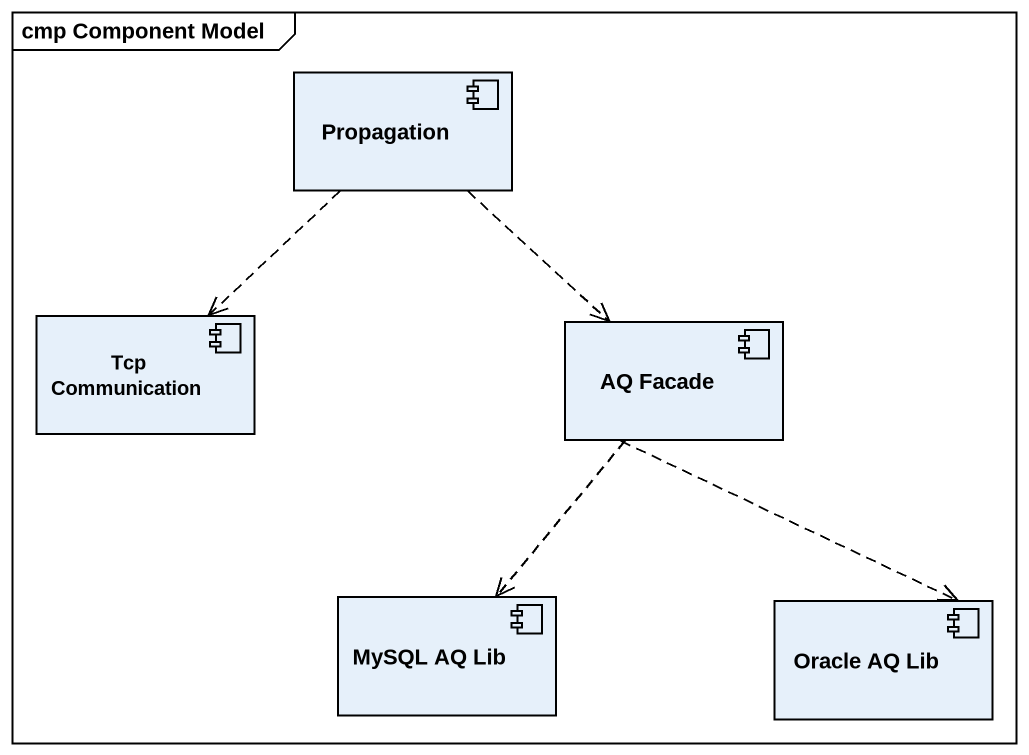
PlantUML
@startuml
mainframe cmp Component Model
component Propagation
component "Tcp Communication" as Tcp_Communication
component "AQ Facade" as AQ_Facade
component "MySQL AQ Lib" as MySQL_AQ_Lib
component "Oracle AQ Lib" as Oracle_AQ_Lib
Propagation ..> Tcp_Communication
Propagation ..> AQ_Facade
AQ_Facade ..> MySQL_AQ_Lib
AQ_Facade ..> Oracle_AQ_Lib
@enduml
